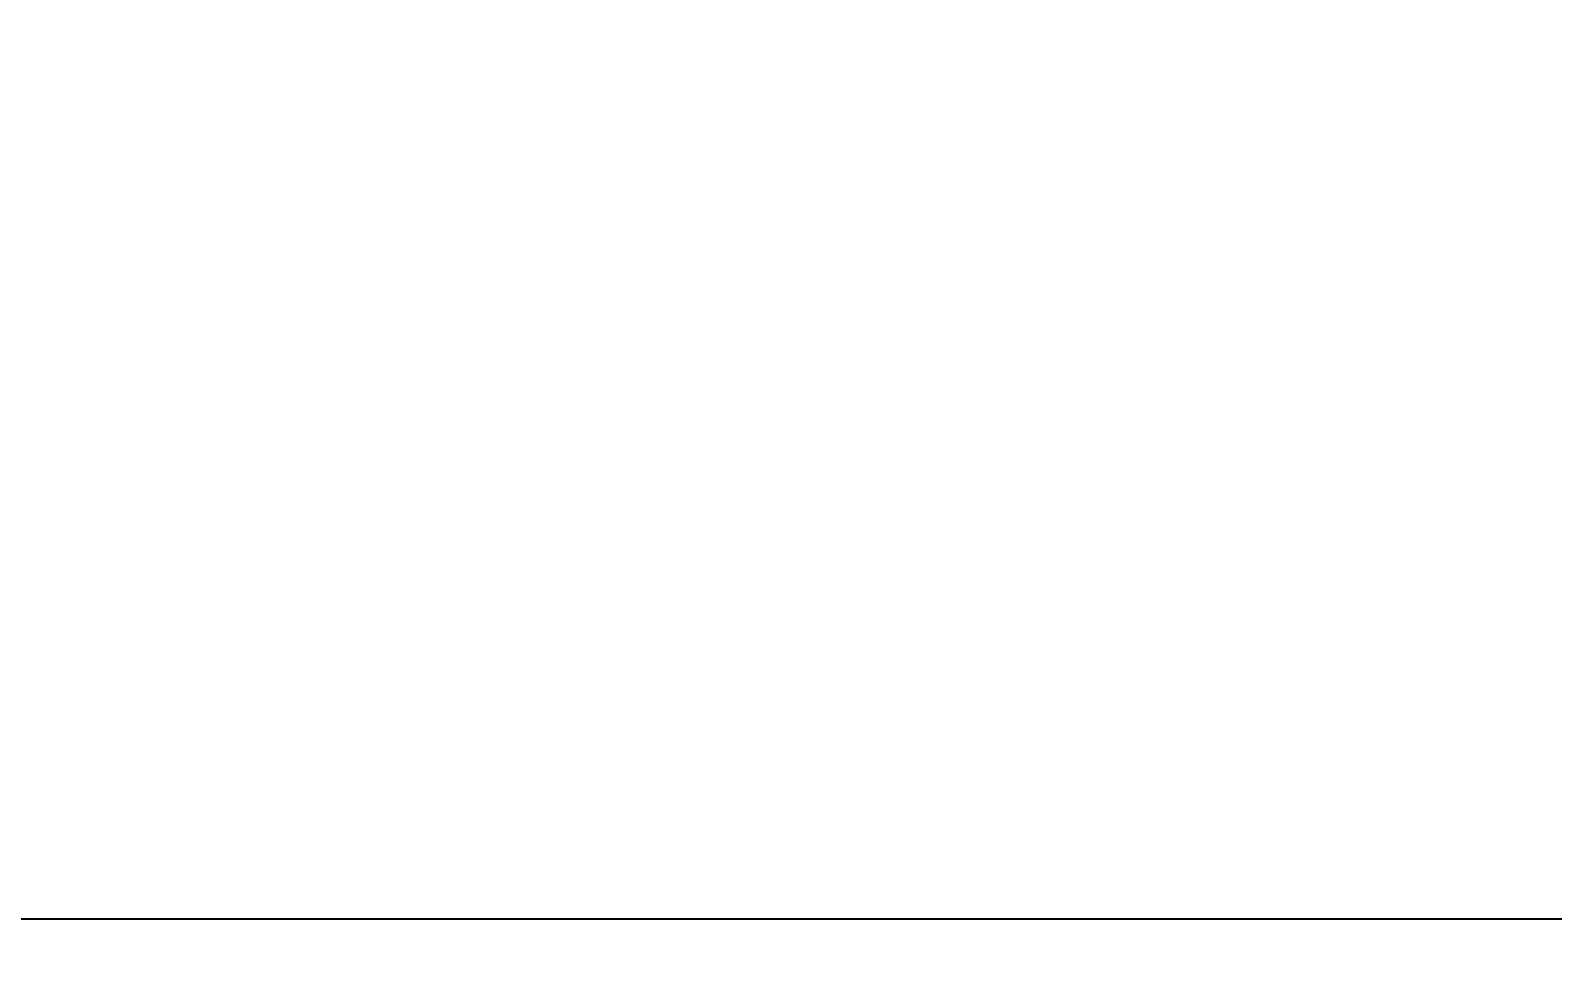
# Model space of a CAD drawing. Header units: millimetres. Extents: x -176651 to 424033, y -469666 to 486614.
# Drawn here: x 261439 to 262210, y 58918 to 59386 of the extents above; entities that cross this region are included whole.
import ezdxf
from ezdxf import colors
from ezdxf.entities.mleader import LeaderData, LeaderLine
from ezdxf.math import Vec2, Vec3

# ---------------------------------------------------------------- set-up
doc = ezdxf.new("R2010")
doc.units = ezdxf.units.MM
for name, color, linetype in [('1625_East Villa$0$ad-Elevation 10', 8, 'Continuous'), ('1625_East Villa$0$ad-Furniture', 8, 'Continuous'), ('Site Levels$0$ad-Lvl-Entance road', 4, 'Continuous'), ('Site Levels$0$ad-Lvl-Plinth', 30, 'Continuous')]:
    doc.layers.add(name, color=color, linetype=linetype)
doc.layers.add('1625_East Villa$0$ad-Landscape', color=8, linetype='Continuous', lineweight=35)
doc.styles.add('Site Levels$0$Sections_The woods Site plan_Entrances$0$Standard', font='arial.ttf')
doc.styles.add('Site Levels$0$Standard', font='arial.ttf')

# ---------------------------------------------------------------- blocks, each defined once
blk = doc.blocks.new('1625_East Villa$0$bamboo')
at = {"layer": '1625_East Villa$0$ad-Landscape', "color": 62}
for points in [[(215.9, -1027.7), (362.5, -975.4), (194.1, -1002.3), (215.9, -1027.7)], [(636.2, -1166.1), (586.8, -1018.5), (610.3, -1187.4), (636.2, -1166.1)], [(663.7, -1034), (600.7, -1029.3), (615.2, -1046.2), (655.2, -1041.3)], [(214.7, -1043.5), (291.1, -1183.9), (180.8, -1072.6), (206.2, -1050.8)], [(376.8, -1193.4), (327.4, -1045.8), (350.9, -1214.7), (376.8, -1193.4)], [(392.5, -1194.9), (534.4, -1121.4), (420.9, -1229.4), (399.6, -1203.5)], [(160.4, -1235.8), (302.3, -1162.3), (188.8, -1270.3), (167.5, -1244.4)], [(611.8, -1171.7), (640.3, -1206.2), (480.1, -1222.4), (603.2, -1178.8)], [(352.4, -1199), (380.9, -1233.5), (220.7, -1249.7), (343.8, -1206.1)], [(590.1, -1233.1), (609.9, -1274.7), (501, -1335.5), (597.2, -1241.7)], [(635.8, -1253.4), (625.3, -1363.4), (665.7, -1272.1), (642.9, -1262)], [(330.7, -1260.4), (350.5, -1301.9), (241.6, -1362.8), (337.8, -1269)], [(376.4, -1280.6), (365.9, -1390.7), (406.3, -1299.4), (383.5, -1289.3)], [(440.8, -1271), (519.4, -1278.6), (430.7, -1293.8), (432.2, -1278.1)], [(208.7, -1311.9), (287.3, -1319.5), (198.6, -1334.7), (200.1, -1319)], [(694.2, -1306.6), (688.2, -1369.5), (705.4, -1355.3), (701.3, -1315.3)], [(434.8, -1333.9), (428.8, -1396.8), (446, -1382.6), (441.9, -1342.5)]]:
    blk.add_lwpolyline(points, dxfattribs=at)
at = {"layer": '1625_East Villa$0$ad-Landscape', "color": 76}
for points in [[(801.8, -988.9), (878.2, -1129.3), (767.9, -1018.1), (793.3, -996.2)], [(726.7, -1038.7), (720.7, -1117.5), (703.7, -1029.1), (719.4, -1030.3)], [(651.9, -1167.6), (793.8, -1094.1), (680.3, -1202.1), (659, -1176.3)], [(700.2, -1243.7), (778.8, -1251.3), (690.1, -1266.6), (691.6, -1250.8)]]:
    blk.add_lwpolyline(points, dxfattribs=at)
blk = doc.blocks.new('1625_East Villa$0$A$C279134A6')
at = {"layer": '1625_East Villa$0$ad-Landscape', "linetype": 'Continuous'}
for p, q in [((333.1, 760.2), (359.9, 815)), ((313.1, 712.5), (317.1, 804.7)), ((185.4, 683.3), (169.6, 750.2))]:
    blk.add_line(p, q, dxfattribs=at)
for points in [[(431.2, 819.1), (431, 819.7), (430.9, 820.2), (430.8, 820.7), (430.7, 821.2), (430.6, 821.7), (430.6, 822.2), (430.5, 822.7), (430.5, 823.1), (430.6, 823.6), (430.7, 824), (430.8, 824.5), (431.1, 824.9), (431.4, 825.3), (431.8, 825.8), (432.3, 826.2), (432.9, 826.7), (433.7, 827.2), (434.6, 827.7), (435.8, 828.3), (437.3, 829), (439.2, 829.7), (441.5, 830.5), (444.2, 831.4), (447.4, 832.4)], [(431.2, 819.1), (432.3, 818.3), (433.3, 817.6), (434.2, 817.2), (434.9, 816.8), (435.6, 816.6), (436.1, 816.4), (436.6, 816.3), (437.1, 816.3), (437.6, 816.4), (438, 816.4), (438.4, 816.6), (438.9, 816.8), (439.3, 817.1), (439.8, 817.5), (440.3, 818), (440.8, 818.6), (441.3, 819.3), (441.9, 820.3), (442.5, 821.4), (443.2, 822.9), (444.1, 824.6), (445, 826.8), (446.1, 829.4), (447.4, 832.4)], [(300.1, 802.1), (300, 802.7), (299.8, 803.2), (299.7, 803.7), (299.6, 804.2), (299.6, 804.7), (299.5, 805.2), (299.5, 805.7), (299.5, 806.1), (299.5, 806.6), (299.6, 807), (299.8, 807.5), (300, 807.9), (300.3, 808.3), (300.7, 808.8), (301.2, 809.2), (301.9, 809.7), (302.6, 810.2), (303.6, 810.8), (304.8, 811.3), (306.3, 812), (308.1, 812.7), (310.4, 813.5), (313.1, 814.4), (316.4, 815.5)], [(300.1, 802.1), (301.3, 801.3), (302.3, 800.7), (303.2, 800.2), (303.9, 799.8), (304.5, 799.6), (305.1, 799.4), (305.6, 799.4), (306.1, 799.3), (306.5, 799.4), (306.9, 799.5), (307.4, 799.6), (307.8, 799.8), (308.3, 800.1), (308.7, 800.5), (309.2, 801), (309.7, 801.6), (310.2, 802.3), (310.8, 803.3), (311.5, 804.4), (312.2, 805.9), (313, 807.7), (314, 809.8), (315.1, 812.4), (316.4, 815.5)], [(361.3, 795.8), (361.2, 796.3), (361, 796.8), (360.9, 797.4), (360.8, 797.9), (360.7, 798.4), (360.7, 798.9), (360.7, 799.3), (360.7, 799.8), (360.7, 800.2), (360.8, 800.7), (361, 801.1), (361.2, 801.6), (361.5, 802), (361.9, 802.4), (362.4, 802.9), (363, 803.4), (363.8, 803.9), (364.8, 804.4), (366, 805), (367.5, 805.6), (369.3, 806.4), (371.6, 807.2), (374.3, 808.1), (377.5, 809.1)], [(361.3, 795.8), (362.5, 795), (363.5, 794.3), (364.3, 793.8), (365.1, 793.5), (365.7, 793.2), (366.3, 793.1), (366.8, 793), (367.2, 793), (367.7, 793), (368.1, 793.1), (368.6, 793.2), (369, 793.4), (369.5, 793.7), (369.9, 794.1), (370.4, 794.6), (370.9, 795.2), (371.4, 796), (372, 796.9), (372.6, 798.1), (373.4, 799.5), (374.2, 801.3), (375.2, 803.5), (376.3, 806), (377.5, 809.1)], [(497.8, 775.5), (497.6, 776), (497.5, 776.5), (497.4, 777.1), (497.3, 777.6), (497.2, 778.1), (497.2, 778.6), (497.1, 779), (497.1, 779.5), (497.2, 779.9), (497.3, 780.4), (497.4, 780.8), (497.7, 781.3), (498, 781.7), (498.4, 782.1), (498.9, 782.6), (499.5, 783.1), (500.3, 783.6), (501.2, 784.1), (502.4, 784.7), (503.9, 785.3), (505.8, 786.1), (508, 786.9), (510.8, 787.8), (514, 788.8)], [(497.8, 775.5), (498.9, 774.7), (499.9, 774), (500.8, 773.5), (501.5, 773.2), (502.2, 772.9), (502.7, 772.8), (503.2, 772.7), (503.7, 772.7), (504.2, 772.7), (504.6, 772.8), (505, 772.9), (505.5, 773.1), (505.9, 773.4), (506.4, 773.8), (506.9, 774.3), (507.4, 774.9), (507.9, 775.7), (508.5, 776.6), (509.1, 777.8), (509.8, 779.2), (510.7, 781), (511.6, 783.2), (512.7, 785.7), (514, 788.8)], [(457.9, 740.6), (458.6, 740.9), (459.3, 741.3), (459.9, 741.6), (460.6, 741.9), (461.3, 742.1), (461.9, 742.3), (462.6, 742.5), (463.2, 742.6), (463.9, 742.7), (464.5, 742.7), (465.1, 742.6), (465.8, 742.4), (466.5, 742.1), (467.2, 741.7), (468, 741.1), (468.8, 740.4), (469.7, 739.5), (470.7, 738.3), (471.8, 736.8), (473, 735), (474.3, 732.8), (475.8, 730), (477.5, 726.8), (479.3, 722.9)], [(326.6, 591.6), (193.3, 662.6), (145.5, 732.7)], [(254.4, 734.2), (253.5, 732.3), (252.9, 730.7), (252.5, 729.4), (252.2, 728.3), (252.1, 727.4), (252, 726.6), (252.1, 725.8), (252.2, 725.2), (252.4, 724.6), (252.6, 724), (252.9, 723.4), (253.3, 722.9), (253.9, 722.3), (254.5, 721.8), (255.4, 721.3), (256.3, 720.8), (257.5, 720.3), (259, 719.8), (260.7, 719.3), (262.8, 718.7), (265.3, 718.2), (268.2, 717.6), (271.7, 717), (275.8, 716.4)], [(254.4, 734.2), (255, 734.5), (255.7, 734.8), (256.4, 735.1), (257.1, 735.4), (257.7, 735.7), (258.4, 735.9), (259.1, 736.1), (259.7, 736.2), (260.3, 736.2), (261, 736.2), (261.6, 736.2), (262.3, 736), (263, 735.7), (263.7, 735.2), (264.5, 734.7), (265.3, 733.9), (266.2, 733), (267.2, 731.9), (268.3, 730.4), (269.5, 728.6), (270.8, 726.3), (272.3, 723.6), (273.9, 720.3), (275.8, 716.4)], [(457.9, 740.6), (457.1, 738.8), (456.5, 737.2), (456, 735.9), (455.8, 734.7), (455.6, 733.8), (455.6, 733), (455.6, 732.3), (455.7, 731.6), (455.9, 731), (456.1, 730.4), (456.5, 729.9), (456.9, 729.3), (457.4, 728.8), (458.1, 728.3), (458.9, 727.7), (459.9, 727.2), (461.1, 726.7), (462.5, 726.2), (464.2, 725.7), (466.3, 725.2), (468.8, 724.6), (471.8, 724.1), (475.2, 723.5), (479.3, 722.9)], [(316.2, 690.2), (316.1, 690.7), (316, 691.2), (315.9, 691.8), (315.8, 692.3), (315.7, 692.8), (315.6, 693.2), (315.6, 693.7), (315.6, 694.2), (315.7, 694.6), (315.8, 695.1), (315.9, 695.5), (316.1, 695.9), (316.4, 696.4), (316.9, 696.8), (317.4, 697.3), (318, 697.8), (318.8, 698.3), (319.7, 698.8), (320.9, 699.4), (322.4, 700), (324.3, 700.7), (326.5, 701.6), (329.3, 702.5), (332.5, 703.5)], [(316.2, 690.2), (317.4, 689.4), (318.4, 688.7), (319.3, 688.2), (320, 687.9), (320.7, 687.6), (321.2, 687.5), (321.7, 687.4), (322.2, 687.4), (322.6, 687.4), (323.1, 687.5), (323.5, 687.6), (324, 687.8), (324.4, 688.1), (324.9, 688.5), (325.4, 689), (325.9, 689.6), (326.4, 690.4), (327, 691.3), (327.6, 692.5), (328.3, 693.9), (329.2, 695.7), (330.1, 697.9), (331.2, 700.4), (332.5, 703.5)], [(194.9, 691.6), (195.6, 692), (196.3, 692.3), (197, 692.6), (197.6, 692.9), (198.3, 693.1), (199, 693.3), (199.6, 693.5), (200.2, 693.6), (200.9, 693.7), (201.5, 693.7), (202.1, 693.6), (202.8, 693.4), (203.5, 693.1), (204.2, 692.7), (205, 692.1), (205.8, 691.4), (206.8, 690.5), (207.7, 689.3), (208.8, 687.9), (210, 686), (211.4, 683.8), (212.8, 681.1), (214.5, 677.8), (216.3, 673.9)], [(244, 687.6), (243.9, 688.2), (243.8, 688.7), (243.7, 689.2), (243.6, 689.7), (243.5, 690.2), (243.4, 690.7), (243.4, 691.2), (243.4, 691.6), (243.5, 692.1), (243.6, 692.5), (243.7, 693), (243.9, 693.4), (244.2, 693.8), (244.7, 694.3), (245.2, 694.7), (245.8, 695.2), (246.6, 695.7), (247.5, 696.2), (248.7, 696.8), (250.2, 697.5), (252.1, 698.2), (254.3, 699), (257.1, 699.9), (260.3, 700.9)], [(244, 687.6), (245.2, 686.8), (246.2, 686.2), (247.1, 685.7), (247.8, 685.3), (248.5, 685.1), (249, 684.9), (249.5, 684.8), (250, 684.8), (250.4, 684.9), (250.9, 684.9), (251.3, 685.1), (251.8, 685.3), (252.2, 685.6), (252.7, 686), (253.2, 686.5), (253.7, 687.1), (254.2, 687.8), (254.8, 688.8), (255.4, 689.9), (256.1, 691.4), (256.9, 693.1), (257.9, 695.3), (259, 697.9), (260.3, 700.9)], [(403.2, 695.4), (402.4, 693.6), (401.8, 692), (401.4, 690.7), (401.1, 689.6), (401, 688.6), (400.9, 687.8), (401, 687.1), (401.1, 686.5), (401.2, 685.9), (401.5, 685.3), (401.8, 684.7), (402.2, 684.1), (402.7, 683.6), (403.4, 683.1), (404.2, 682.6), (405.2, 682.1), (406.4, 681.6), (407.8, 681), (409.6, 680.5), (411.6, 680), (414.1, 679.5), (417.1, 678.9), (420.6, 678.3), (424.7, 677.7)], [(403.2, 695.4), (403.9, 695.8), (404.6, 696.1), (405.3, 696.4), (406, 696.7), (406.6, 696.9), (407.3, 697.2), (407.9, 697.3), (408.6, 697.4), (409.2, 697.5), (409.8, 697.5), (410.5, 697.4), (411.1, 697.2), (411.8, 696.9), (412.6, 696.5), (413.3, 695.9), (414.2, 695.2), (415.1, 694.3), (416.1, 693.1), (417.1, 691.7), (418.4, 689.9), (419.7, 687.6), (421.2, 684.9), (422.8, 681.6), (424.7, 677.7)], [(194.9, 691.6), (194.1, 689.8), (193.5, 688.2), (193.1, 686.9), (192.8, 685.8), (192.6, 684.8), (192.6, 684), (192.6, 683.3), (192.8, 682.7), (192.9, 682), (193.2, 681.4), (193.5, 680.9), (193.9, 680.3), (194.4, 679.8), (195.1, 679.3), (195.9, 678.8), (196.9, 678.2), (198.1, 677.7), (199.5, 677.2), (201.2, 676.7), (203.3, 676.2), (205.8, 675.6), (208.8, 675.1), (212.3, 674.5), (216.3, 673.9)], [(148.9, 659.8), (148.8, 660.3), (148.7, 660.9), (148.5, 661.4), (148.4, 661.9), (148.4, 662.4), (148.3, 662.9), (148.3, 663.3), (148.3, 663.8), (148.3, 664.3), (148.4, 664.7), (148.6, 665.1), (148.8, 665.6), (149.1, 666), (149.5, 666.5), (150, 666.9), (150.7, 667.4), (151.4, 667.9), (152.4, 668.4), (153.6, 669), (155.1, 669.7), (156.9, 670.4), (159.2, 671.2), (161.9, 672.1), (165.2, 673.1)], [(148.9, 659.8), (150.1, 659), (151.1, 658.3), (152, 657.8), (152.7, 657.5), (153.3, 657.2), (153.9, 657.1), (154.4, 657), (154.9, 657), (155.3, 657), (155.8, 657.1), (156.2, 657.3), (156.6, 657.5), (157.1, 657.8), (157.5, 658.1), (158, 658.6), (158.5, 659.3), (159.1, 660), (159.6, 660.9), (160.3, 662.1), (161, 663.5), (161.8, 665.3), (162.8, 667.5), (163.9, 670.1), (165.2, 673.1)], [(358.2, 591.7), (321, 610.4), (291.7, 627.5), (269.5, 642), (253.4, 653.1), (242.3, 659.8), (235.5, 661.1), (231.8, 656.2), (230.5, 644.1)], [(203.4, 637.1), (202.6, 635.2), (202, 633.7), (201.5, 632.3), (201.2, 631.2), (201.1, 630.3), (201.1, 629.5), (201.1, 628.7), (201.2, 628.1), (201.4, 627.5), (201.6, 626.9), (201.9, 626.3), (202.4, 625.8), (202.9, 625.2), (203.5, 624.7), (204.4, 624.2), (205.4, 623.7), (206.5, 623.2), (208, 622.7), (209.7, 622.2), (211.8, 621.6), (214.3, 621.1), (217.2, 620.5), (220.7, 619.9), (224.8, 619.3)], [(203.4, 637.1), (204.1, 637.4), (204.7, 637.7), (205.4, 638.1), (206.1, 638.3), (206.8, 638.6), (207.4, 638.8), (208.1, 639), (208.7, 639.1), (209.3, 639.1), (210, 639.1), (210.6, 639.1), (211.3, 638.9), (212, 638.6), (212.7, 638.1), (213.5, 637.6), (214.3, 636.8), (215.2, 635.9), (216.2, 634.8), (217.3, 633.3), (218.5, 631.5), (219.8, 629.2), (221.3, 626.5), (223, 623.2), (224.8, 619.3)], [(54.6, 595.9), (54.5, 596.4), (54.4, 596.9), (54.3, 597.4), (54.2, 597.9), (54.1, 598.4), (54, 598.9), (54, 599.4), (54, 599.9), (54.1, 600.3), (54.2, 600.8), (54.3, 601.2), (54.5, 601.6), (54.8, 602.1), (55.2, 602.5), (55.8, 603), (56.4, 603.5), (57.2, 604), (58.1, 604.5), (59.3, 605.1), (60.8, 605.7), (62.7, 606.4), (64.9, 607.2), (67.7, 608.2), (70.9, 609.2)], [(54.6, 595.9), (55.8, 595), (56.8, 594.4), (57.7, 593.9), (58.4, 593.5), (59.1, 593.3), (59.6, 593.2), (60.1, 593.1), (60.6, 593.1), (61, 593.1), (61.5, 593.2), (61.9, 593.3), (62.4, 593.5), (62.8, 593.8), (63.3, 594.2), (63.8, 594.7), (64.2, 595.3), (64.8, 596.1), (65.3, 597), (66, 598.2), (66.7, 599.6), (67.5, 601.4), (68.5, 603.5), (69.6, 606.1), (70.9, 609.2)], [(356.9, 469), (326.6, 591.6)], [(382.6, 486.7), (357.8, 591.9)], [(101.8, 583.9), (101, 582.1), (100.4, 580.5), (100, 579.2), (99.7, 578.1), (99.5, 577.1), (99.5, 576.3), (99.6, 575.6), (99.7, 575), (99.8, 574.4), (100.1, 573.8), (100.4, 573.2), (100.8, 572.6), (101.3, 572.1), (102, 571.6), (102.8, 571.1), (103.8, 570.6), (105, 570.1), (106.4, 569.5), (108.1, 569), (110.2, 568.5), (112.7, 568), (115.7, 567.4), (119.2, 566.8), (123.2, 566.2)], [(101.8, 583.9), (102.5, 584.3), (103.2, 584.6), (103.9, 584.9), (104.5, 585.2), (105.2, 585.4), (105.9, 585.7), (106.5, 585.8), (107.2, 585.9), (107.8, 586), (108.4, 586), (109.1, 585.9), (109.7, 585.7), (110.4, 585.4), (111.1, 585), (111.9, 584.4), (112.8, 583.7), (113.7, 582.8), (114.7, 581.6), (115.7, 580.2), (116.9, 578.4), (118.3, 576.1), (119.8, 573.4), (121.4, 570.1), (123.2, 566.2)], [(29.7, 528.4), (29.3, 528.1), (28.8, 527.7), (28.4, 527.4), (28, 527.1), (27.6, 526.8), (27.2, 526.4), (26.9, 526.1), (26.6, 525.7), (26.4, 525.4), (26.2, 525), (26, 524.5), (25.9, 524.1), (25.8, 523.5), (25.8, 522.9), (25.9, 522.2), (26.1, 521.5), (26.4, 520.6), (26.7, 519.6), (27.3, 518.3), (28, 516.9), (28.9, 515.1), (30.1, 513), (31.6, 510.6), (33.4, 507.7)], [(29.7, 528.4), (31.1, 528.2), (32.3, 528.1), (33.3, 527.9), (34.1, 527.7), (34.7, 527.5), (35.2, 527.2), (35.7, 526.9), (36, 526.6), (36.4, 526.3), (36.6, 526), (36.9, 525.6), (37.1, 525.1), (37.2, 524.6), (37.3, 524), (37.4, 523.3), (37.4, 522.5), (37.3, 521.6), (37.1, 520.6), (36.8, 519.3), (36.4, 517.7), (35.9, 515.8), (35.2, 513.5), (34.4, 510.8), (33.4, 507.7)], [(73.3, 506.8), (73.9, 508.7), (74.4, 510.3), (75, 511.6), (75.5, 512.6), (76, 513.4), (76.5, 514.1), (77, 514.6), (77.5, 515), (78, 515.3), (78.6, 515.6), (79.2, 515.9), (79.9, 516), (80.6, 516.1), (81.5, 516), (82.4, 515.9), (83.5, 515.6), (84.7, 515.2), (86.1, 514.7), (87.8, 514), (89.7, 513), (92, 511.8), (94.6, 510.3), (97.6, 508.5), (101.1, 506.3)], [(73.3, 506.8), (73.6, 506), (73.9, 505.4), (74.2, 504.7), (74.6, 504), (74.9, 503.4), (75.3, 502.8), (75.6, 502.3), (76, 501.8), (76.5, 501.3), (77, 500.9), (77.5, 500.5), (78.1, 500.3), (78.9, 500), (79.7, 499.9), (80.7, 499.8), (81.8, 499.8), (83, 499.9), (84.5, 500.2), (86.3, 500.6), (88.4, 501.2), (90.9, 502), (93.8, 503.1), (97.2, 504.5), (101.1, 506.3)], [(382.6, 486.7), (413.2, 465.3), (442.6, 452.5), (473.8, 454.3), (542.7, 463.8)], [(344.6, 430.2), (349.1, 432.4), (350.9, 452.5), (356.9, 469)], [(344.6, 430.2), (239.1, 354.8)]]:
    blk.add_lwpolyline(points, dxfattribs=at)
for centre, radius, start, end in [((389.9, 679.2), 155.4, 120.8041, 186.6856), ((-673.3, 960.8), 1021, 340.9443, 351.6517), ((100, 773), 295.6, 344.6527, 7.9404), ((695.6, 561.7), 338.7, 133.1945, 174.9132), ((346.5, 833.1), 89, 306.6105, 345.0455), ((374.9, 896), 147.4, 288.8165, 320.5033), ((141.3, 1090.6), 464.8, 301.6227, 321.1035), ((172.1, 733.8), 67.9, 351.7576, 43.6802), ((128.2, 673.6), 110.4, 14.2876, 54.1159), ((83.4, 661.2), 59.2, 335.0444, 51.6546), ((124.5, 703.8), 35, 211.1943, 298.9324), ((142.2, 758), 124.4, 233.6853, 301.3784), ((67, 731.1), 139.9, 257.0811, 317.7415), ((68.4, 671), 50.4, 248.5531, 320.17), ((1.1, 443.7), 155, 77.0811, 78.0944), ((88, 678.8), 155, 241.3469, 242.3602), ((-48.8, 417.6), 139.9, 1.6998, 62.3602), ((-8.7, 462.4), 50.4, 359.2713, 70.8882), ((-9.2, 348.3), 124.4, 18.0629, 85.7559), ((442.7, 379.2), 78.5, 99.9707, 183.8141), ((590, 286.7), 198.8, 121.5506, 171.5132), ((751.7, 192.1), 360.5, 132.1856, 164.9693), ((9.1, 460.1), 59.2, 267.7867, 344.3968), ((503.6, 343.4), 119.5, 115.952, 184.5818), ((12.6, 401), 35, 20.5089, 108.247)]:
    blk.add_arc(centre, radius, start, end, dxfattribs=at)
blk = doc.blocks.new('1625_East Villa$0$zw$DAD3')
at = {"transparency": 33554610}
h = blk.add_hatch(dxfattribs=at)
h.set_pattern_fill('DOTS', color=35, scale=20, angle=360)
h.set_pattern_definition([(360, (-800139.518, 271344.397), (15.875, 31.75), [0, -31.75])])
h.paths.add_polyline_path([(450, -2530), (2915, -2530), (2915, -450), (450, -450)])
at = {"layer": '1625_East Villa$0$ad-Elevation 10'}
blk.add_lwpolyline([(450, -2530), (2915, -2530), (2915, -450), (450, -450)], close=True, dxfattribs=at)
at = {"layer": '1625_East Villa$0$ad-Landscape', "linetype": 'Continuous', "xscale": 0.473259546584505, "yscale": 0.473259546584505, "zscale": 0.473259546584505, "rotation": 359.9999999999999}
blk.add_blockref('1625_East Villa$0$bamboo', (1292.6, -1624.94), dxfattribs=at)
at = {"layer": '1625_East Villa$0$ad-Landscape', "xscale": -0.7689692653037794, "yscale": 0.7689692653037794, "zscale": 0.7689692653037794, "rotation": 180}
blk.add_blockref('1625_East Villa$0$A$C279134A6', (1775.58, -1779.13), dxfattribs=at)
blk = doc.blocks.new('1625_East Villa$0$zw$D46D')
at = {"layer": '1625_East Villa$0$ad-Furniture'}
blk.add_blockref('1625_East Villa$0$zw$DAD3', (3610, 8185), dxfattribs=at)
blk = doc.blocks.new('1625_East Villa')
at = {"layer": '1625_East Villa$0$ad-Furniture'}
blk.add_blockref('1625_East Villa$0$zw$D46D', (0, 0), dxfattribs=at)
blk = doc.blocks.new("All Plot's Villa Plans")
at = {"ltscale": 5}
blk.add_blockref('1625_East Villa', (256422.28, 53304.9), dxfattribs=at)
blk = doc.blocks.new('Site Levels$0$zw$63CD')
at = {"layer": 'Site Levels$0$ad-Lvl-Plinth', "insert": (269697.02, -39222.04), "char_height": 1269.9849, "width": 5416.267, "attachment_point": 5, "style": 'Site Levels$0$Sections_The woods Site plan_Entrances$0$Standard', "bg_fill": 19, "box_fill_scale": 1.5, "bg_fill_color": 257, "bg_fill_transparency": 0}
blk.add_mtext('\\pxt4;498.04', dxfattribs=at)
blk = doc.blocks.new('Site Levels$0$zw$1B0B')
at = {"layer": 'Site Levels$0$ad-Lvl-Entance road'}
ml = blk.add_multileader_mtext('Standard', dxfattribs=at)
ml.set_content('{\\fArial|b1|i0|c0|p34;496.79}', color=256, style='Site Levels$0$Standard')
ml.set_leader_properties()
ml.build(insert=Vec2(0, 0))
ml.multileader.update_dxf_attribs({"has_text_frame": 1, "arrow_head_size": 1219.19, "scale": 12})
ctx = ml.context
ctx.base_point, ctx.scale, ctx.char_height, ctx.arrow_head_size, ctx.landing_gap_size, ctx.plane_origin = Vec3(215314.49, -39776.37), 12, 1219.1855, 1219.19, 609.59, Vec3(213475.22, -35056.15)
notes = []
notes.append((ctx, [(0, (1, 1, 0), (214469.52, -39776.37), (1, 0), 844.97, [(0, [(213475.22, -35056.15)], 0, [])])]))
ctx.mtext.insert, ctx.mtext.width, ctx.mtext.defined_height, ctx.mtext.flow_direction = Vec3(215924.08, -39155.97), 5138.4893, 1392.36, 5
ctx.mtext.has_bg_fill, ctx.mtext.bg_color, ctx.mtext.bg_scale_factor, ctx.mtext.bg_transparency, ctx.mtext.use_window_bg_color = 1, -1027028792, 1.5, 0, 1
for ctx, leaders in notes:
    for number, flags, end, landing, length, lines in leaders:
        leader = LeaderData()
        leader.index, (leader.has_last_leader_line, leader.has_dogleg_vector, leader.attachment_direction) = number, flags
        leader.last_leader_point, leader.dogleg_vector, leader.dogleg_length = Vec3(end), Vec3(landing), length
        for number, points, colour, breaks in lines:
            line = LeaderLine()
            line.index, line.vertices, line.color, line.breaks = number, Vec3.list(points), colors.encode_raw_color(colour), breaks
            leader.lines.append(line)
        ctx.leaders.append(leader)
blk = doc.blocks.new('Site Levels')
at = {"layer": 'Site Levels$0$ad-Lvl-Entance road', "ltscale": 5}
blk.add_blockref('Site Levels$0$zw$1B0B', (-5982.94, 99418.55), dxfattribs=at)
at = {"layer": 'Site Levels$0$ad-Lvl-Plinth', "ltscale": 5}
blk.add_blockref('Site Levels$0$zw$63CD', (-5982.94, 99418.55), dxfattribs=at)

msp = doc.modelspace()

# ---------------------------------------------------------------- block references
at = {"ltscale": 5}
msp.add_blockref("All Plot's Villa Plans", (0, 0), dxfattribs=at)

# ---------------------------------------------------------------- next in the draw order: block references
msp.add_blockref('Site Levels', (0, 0), dxfattribs=at)

doc.saveas('drawing.dxf')
